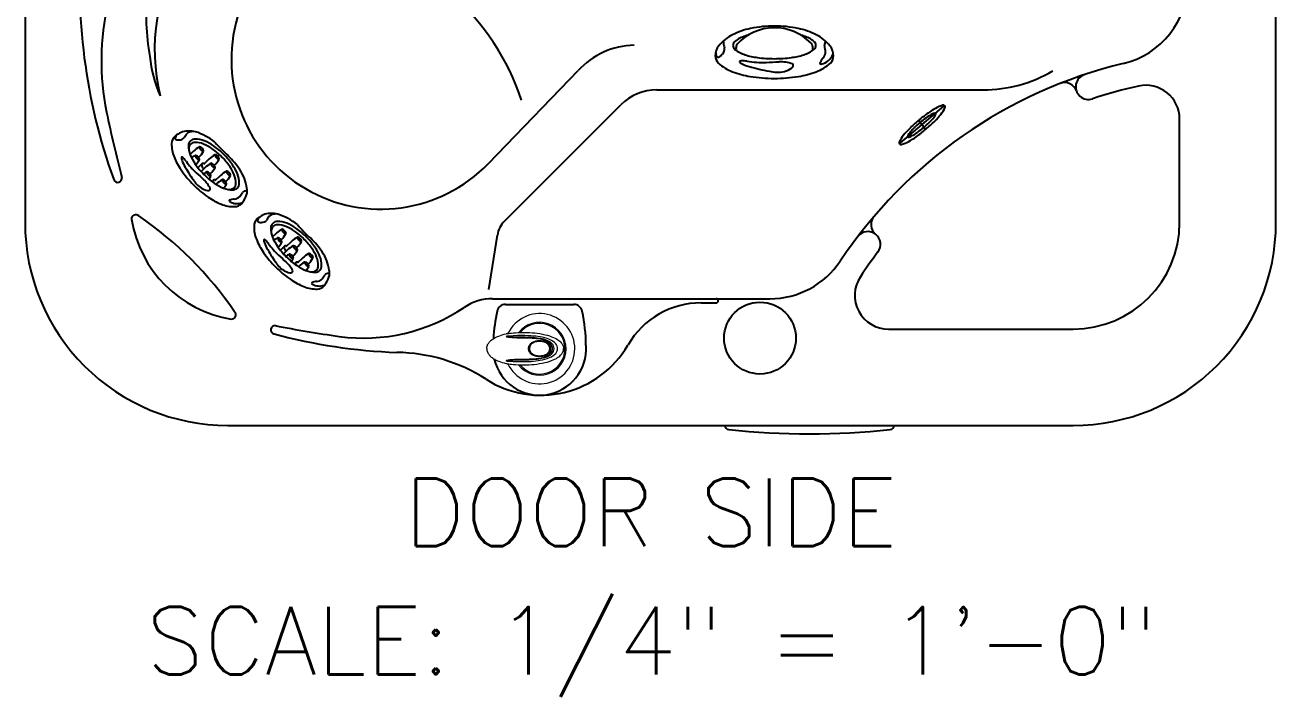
# Model space of a CAD drawing. Extents: x 649 to 723, y 631 to 778.
# Drawn here: x 649 to 723, y 631.4 to 671.2 of the extents above; entities that cross this region are included whole.
import ezdxf
from ezdxf.enums import TextEntityAlignment as Align

# ---------------------------------------------------------------- set-up
doc = ezdxf.new("R2010")
doc.units = 0
doc.header["$MEASUREMENT"] = 0
doc.layers.add('1', color=4, linetype='Continuous')
doc.layers.add('DIM', color=3, linetype='Continuous')
doc.styles.add('SIMPLEX', font='simplex')

# ---------------------------------------------------------------- blocks, each defined once
blk = doc.blocks.new('HSS-EQ')
at = {"layer": 'DIM'}
for p, q in [((-1.664, 0.346), (1.698, 0.346)), ((-0.001, 0.047), (-0.001, 0.652))]:
    blk.add_line(p, q, dxfattribs=at)
at = {"layer": 'DIM', "color": 2}
blk.add_lwpolyline([(-1.75, 0.339, 0.291146), (-1.691, 0.247, 0.061616), (-1.237, 0.099, 0.027833), (-0.722, 0.029, 0.020024), (0, 0, 0.020024), (0.722, 0.029, 0.027833), (1.237, 0.099, 0.061616), (1.691, 0.247, 0.291146), (1.75, 0.339, 0.291146), (1.691, 0.431, 0.061616), (1.237, 0.579, 0.027833), (0.722, 0.649, 0.020024), (0, 0.678, 0.020024), (-0.722, 0.649, 0.027833), (-1.237, 0.579, 0.061616), (-1.691, 0.431, 0.291146)], format="xyb", close=True, dxfattribs=at)
at = {"layer": 'DIM'}
blk.add_lwpolyline([(-1.103, 0.346, 0.304881), (-1.07, 0.298, 0.055007), (-0.787, 0.217, 0.024367), (-0.469, 0.179, 0.017459), (-0.023, 0.164, 0.017459), (0.422, 0.179, 0.024367), (0.74, 0.217, 0.055007), (1.024, 0.298, 0.304881), (1.056, 0.346, 0.304881), (1.024, 0.394, 0.055007), (0.74, 0.475, 0.024367), (0.422, 0.512, 0.017459), (-0.023, 0.528, 0.017459), (-0.469, 0.512, 0.024367), (-0.787, 0.475, 0.055007), (-1.07, 0.394, 0.304881)], format="xyb", close=True, dxfattribs=at)
blk = doc.blocks.new('GATLING')
at = {"layer": '1', "color": 2}
for p, q in [((1.211, 2.8), (1.382, 2.789)), ((1.211, -2.8), (1.322, -2.794))]:
    blk.add_line(p, q, dxfattribs=at)
at = {"layer": '1', "color": 3}
for p, q in [((1.401, 1.403), (1.124, 1.408)), ((1.193, 0.238), (0.877, 0.243)), ((1.235, 0.525), (0.901, 0.523)), ((1.723, 0.425), (1.268, 0.433)), ((1.034, -0.636), (0.914, -0.635)), ((1.515, -0.74), (1.06, -0.733)), ((0.986, -0.922), (0.964, -0.922))]:
    blk.add_line(p, q, dxfattribs=at)
at = {"layer": '1', "color": 2}
blk.add_lwpolyline([(1.211, 2.8, 0.193348), (0.814, 2.641, 0.100017), (0.355, 1.98, 0.057784), (0.101, 1.139, 0.044332), (0, 0, 0.044332), (0.101, -1.139, 0.057784), (0.355, -1.98, 0.100017), (0.814, -2.641, 0.193348), (1.211, -2.8, 0.193348)], format="xyb", dxfattribs=at)
blk.add_lwpolyline([(2.54, -0.002, 0.043581), (2.47, 0.797, 0.056954), (2.295, 1.387, 0.099412), (1.977, 1.851, 0.195606), (1.705, 1.962, 0.195606), (1.433, 1.851, 0.099412), (1.115, 1.387, 0.056954), (0.94, 0.797, 0.043581), (0.871, -0.002, 0.043581), (0.94, -0.801, 0.056954), (1.115, -1.391, 0.099412), (1.433, -1.855, 0.195606), (1.705, -1.966, 0.195606), (1.977, -1.855, 0.099412), (2.295, -1.391, 0.056954), (2.47, -0.801, 0.043581)], format="xyb", close=True, dxfattribs=at)
at = {"layer": '1', "color": 3}
for points in [[(2.352, -0.002, 0.043581), (2.288, 0.738, 0.056954), (2.126, 1.284, 0.099412), (1.832, 1.714, 0.195606), (1.579, 1.817, 0.195606), (1.327, 1.714, 0.022381), (1.246, 1.628, 0.056954)], [(1.235, 0.525, 0.196601), (1.189, 0.506, 0.099139), (1.135, 0.427, 0.056591), (1.105, 0.326, 0.027173), (1.095, 0.24, 0.043254)], [(1.334, 0.432, 0.093296), (1.282, 0.506, 0.196601), (1.235, 0.525, 0.196601)], [(1.129, -0.734, 0.069632), (1.108, -0.686, 0.107057), (1.071, -0.647, 0.149849), (1.034, -0.636, 0.149849), (0.998, -0.647, 0.107057), (0.961, -0.686, 0.075377), (0.939, -0.738, 0.023026), (0.934, -0.763, 0.062151)], [(1.246, -1.632, 0.022381), (1.327, -1.718, 0.195606), (1.579, -1.821, 0.195606), (1.832, -1.718, 0.099412), (2.126, -1.288, 0.056954), (2.288, -0.742, 0.043581), (2.352, -0.002, 0.043581)]]:
    blk.add_lwpolyline(points, format="xyb", dxfattribs=at)
for points in [[(1.294, 0.841, 0.196744), (1.313, 0.849, 0.0991), (1.335, 0.881, 0.056539), (1.347, 0.921, 0.043208), (1.353, 0.976, 0.043208), (1.349, 1.031, 0.056539), (1.337, 1.072, 0.0991), (1.316, 1.104, 0.196744), (1.297, 1.112, 0.196744), (1.279, 1.105, 0.0991), (1.257, 1.073, 0.056539), (1.244, 1.033, 0.043208), (1.239, 0.978, 0.043208), (1.243, 0.922, 0.056539), (1.254, 0.882, 0.0991), (1.276, 0.849, 0.196744)], [(1.824, 1.023, 0.196744), (1.843, 1.03, 0.0991), (1.865, 1.062, 0.056539), (1.877, 1.103, 0.043208), (1.883, 1.158, 0.043208), (1.878, 1.213, 0.056539), (1.867, 1.254, 0.0991), (1.846, 1.286, 0.196744), (1.827, 1.294, 0.196744), (1.809, 1.286, 0.0991), (1.786, 1.255, 0.056539), (1.774, 1.214, 0.043208), (1.768, 1.159, 0.043208), (1.773, 1.104, 0.056539), (1.784, 1.063, 0.0991), (1.805, 1.031, 0.196744)], [(1.616, -0.143, 0.196744), (1.635, -0.135, 0.0991), (1.657, -0.103, 0.056539), (1.669, -0.063, 0.043208), (1.675, -0.008, 0.043208), (1.671, 0.047, 0.056539), (1.659, 0.088, 0.0991), (1.638, 0.121, 0.196744), (1.619, 0.128, 0.196744), (1.601, 0.121, 0.0991), (1.579, 0.089, 0.056539), (1.566, 0.049, 0.043208), (1.561, -0.006, 0.043208), (1.565, -0.062, 0.056539), (1.576, -0.102, 0.0991), (1.598, -0.135, 0.196744)], [(2.146, 0.045, 0.196744), (2.164, 0.052, 0.0991), (2.187, 0.084, 0.056539), (2.199, 0.125, 0.043208), (2.205, 0.18, 0.043208), (2.2, 0.235, 0.056539), (2.189, 0.276, 0.0991), (2.168, 0.308, 0.196744), (2.149, 0.316, 0.196744), (2.13, 0.308, 0.0991), (2.108, 0.277, 0.056539), (2.096, 0.236, 0.043208), (2.09, 0.181, 0.043208), (2.095, 0.126, 0.056539), (2.106, 0.085, 0.0991), (2.127, 0.053, 0.196744)], [(1.089, -0.327, 0.196744), (1.108, -0.32, 0.0991), (1.13, -0.288, 0.056539), (1.142, -0.247, 0.043208), (1.148, -0.192, 0.043208), (1.144, -0.137, 0.056539), (1.132, -0.096, 0.0991), (1.111, -0.064, 0.196744), (1.093, -0.056, 0.196744), (1.074, -0.063, 0.0991), (1.052, -0.095, 0.056539), (1.039, -0.136, 0.043208), (1.034, -0.191, 0.043208), (1.038, -0.246, 0.056539), (1.049, -0.287, 0.0991), (1.071, -0.319, 0.196744)], [(1.41, -1.303, 0.196744), (1.428, -1.295, 0.0991), (1.451, -1.264, 0.056539), (1.463, -1.223, 0.043208), (1.468, -1.168, 0.043208), (1.464, -1.113, 0.056539), (1.453, -1.072, 0.0991), (1.432, -1.04, 0.196744), (1.413, -1.032, 0.196744), (1.394, -1.039, 0.0991), (1.372, -1.071, 0.056539), (1.36, -1.112, 0.043208), (1.354, -1.167, 0.043208), (1.358, -1.222, 0.056539), (1.37, -1.263, 0.0991), (1.391, -1.295, 0.196744)], [(1.938, -1.12, 0.196744), (1.957, -1.113, 0.0991), (1.979, -1.081, 0.056539), (1.991, -1.041, 0.043208), (1.997, -0.986, 0.043208), (1.993, -0.931, 0.056539), (1.981, -0.89, 0.0991), (1.96, -0.857, 0.196744), (1.941, -0.85, 0.196744), (1.923, -0.857, 0.0991), (1.901, -0.889, 0.056539), (1.888, -0.929, 0.043208), (1.883, -0.984, 0.043208), (1.887, -1.04, 0.056539), (1.898, -1.08, 0.0991), (1.92, -1.113, 0.196744)]]:
    blk.add_lwpolyline(points, format="xyb", close=True, dxfattribs=at)
for centre, radius, start, end in [((1.225, 2.66), 0.077, 120.89093, 197.27511), ((1.536, 2.797), 0.413, 202.73264, 235.29786), ((1.418, 2.303), 0.483, 92.09999, 118.73934), ((1.558, 2.728), 0.376, 226.25021, 274.18692), ((2.076, 0.773), 1.655, 98.49514, 107.24134), ((1.852, 1.953), 0.457, 40.55621, 92.63843), ((2.023, 0.77), 1.653, 150.30775, 165.10287), ((0.78, 1.478), 0.222, 133.30055, 150.1209), ((0.651, 1.614), 0.0347, 15.65361, 133.30055), ((-0.724, 1.513), 1.419, 350.94439, 0.74437), ((0.408, 1.546), 0.288, 357.22969, 15.65361), ((10.038, -1.537), 9.993, 164.13598, 169.79622), ((4.722, 0.588), 4.105, 170.15339, 182.72937), ((0.894, 2.153), 1.413, 271.47318, 286.51863), ((0.769, -0.893), 2.117, 75.56314, 82.49398), ((1.283, 0.842), 0.0452, 286.51863, 330.72398), ((1.286, 1.114), 0.0452, 28.23137, 75.56314), ((1.037, 0.98), 0.328, 330.72398, 28.23137), ((1.424, 2.335), 1.413, 268.37603, 286.51863), ((1.299, -0.711), 2.117, 75.56314, 87.24831), ((1.813, 1.024), 0.0452, 286.51863, 330.72398), ((1.816, 1.295), 0.0452, 28.23137, 75.56314), ((1.567, 1.162), 0.328, 330.72398, 28.23137), ((2.098, -0.197), 1.943, 167.21379, 177.12928), ((21.76, 1.052), 21.149, 181.78669, 183.45121), ((0.564, -2.061), 2.117, 75.56314, 81.67922), ((1.091, -1.877), 2.117, 75.56314, 87.24831), ((1.608, 0.13), 0.0452, 28.23137, 75.56314), ((1.359, -0.004), 0.328, 330.72398, 28.23137), ((1.746, 1.357), 1.413, 268.37603, 286.51863), ((1.621, -1.689), 2.117, 75.56314, 87.24831), ((2.135, 0.046), 0.0452, 286.51863, 330.72398), ((2.138, 0.317), 0.0452, 28.23137, 75.56314), ((1.889, 0.184), 0.328, 330.72398, 28.23137), ((1.376, -0.164), 1.22, 176.98153, 212.33932), ((-1.3, -0.251), 1.95, 341.94354, 0.87078), ((0.69, 0.985), 1.413, 278.11348, 286.51863), ((1.078, -0.326), 0.0452, 286.51863, 330.72398), ((1.081, -0.055), 0.0452, 28.23137, 75.56314), ((0.832, -0.188), 0.328, 330.72398, 28.23137), ((1.216, 1.169), 1.413, 268.37603, 286.51863), ((1.413, -2.855), 2.117, 75.56314, 87.24831), ((1.605, -0.142), 0.0452, 286.51863, 330.72398), ((0.464, -0.758), 0.132, 206.32798, 312.80037), ((0.885, -3.037), 2.117, 75.56314, 87.24831), ((1.01, 0.009), 1.413, 274.40643, 286.51863), ((1.399, -1.302), 0.0452, 286.51863, 330.72398), ((1.401, -1.03), 0.0452, 28.23137, 75.56314), ((1.153, -1.164), 0.328, 330.72398, 28.23137), ((1.538, 0.191), 1.413, 268.37603, 286.51863), ((1.927, -1.12), 0.0452, 286.51863, 330.72398), ((1.93, -0.848), 0.0452, 28.23137, 75.56314), ((1.681, -0.982), 0.328, 330.72398, 28.23137), ((0.91, -2.208), 0.09, 148.20129, 201.19122), ((0.858, -2.176), 0.0292, 65.85789, 148.20129), ((0.506, -2.961), 0.89, 47.24927, 65.85789), ((1.579, -2.06), 0.775, 193.4651, 246.50179), ((1.414, -1.969), 0.455, 228.05257, 274.80172), ((1.335, -2.659), 0.128, 239.86541, 281.11875), ((-1.889, 14.648), 17.395, 281.07556, 281.98071), ((1.724, -2.678), 0.31, 42.73391, 90.52608), ((1.873, -2.509), 0.0893, 340.77721, 27.68484)]:
    blk.add_arc(centre, radius, start, end, dxfattribs=at)
at = {"layer": '1', "color": 2}
for centre, radius, start, end in [((1.065, 1.149), 1.67, 65.48409, 79.07126), ((0.899, 1.241), 1.667, 32.68174, 58.97257), ((-1.246, 0.387), 3.958, 7.17159, 26.3033), ((11.006, 0.221), 8.351, 175.46797, 183.23083), ((-2.39, -0.341), 5.058, 349.03634, 1.04034), ((-0.2, -0.708), 2.839, 324.02263, 347.88776), ((0.74, -0.102), 2.753, 282.20166, 292.70587), ((1.458, -1.963), 0.762, 296.93678, 327.22792)]:
    blk.add_arc(centre, radius, start, end, dxfattribs=at)
blk = doc.blocks.new('DIVERTERVALVE')
at = {"layer": '1', "linetype": 'Continuous', "lineweight": 0}
for points in [[(-0.901, -1.895), (-0.903, -1.87), (-0.909, -1.821), (-0.918, -1.749), (-0.929, -1.657), (-0.94, -1.548), (-0.95, -1.42), (-0.959, -1.274), (-0.966, -1.109), (-0.968, -0.934), (-0.966, -0.763), (-0.959, -0.597), (-0.949, -0.441), (-0.936, -0.293), (-0.918, -0.142), (-0.894, 0.017), (-0.866, 0.174), (-0.833, 0.321), (-0.798, 0.457), (-0.758, 0.587), (-0.714, 0.71), (-0.67, 0.817), (-0.626, 0.911), (-0.581, 0.995), (-0.536, 1.068), (-0.491, 1.132), (-0.446, 1.188), (-0.402, 1.235), (-0.359, 1.275), (-0.317, 1.308), (-0.277, 1.335), (-0.24, 1.357), (-0.205, 1.373), (-0.172, 1.386), (-0.139, 1.396), (-0.107, 1.403), (-0.074, 1.408), (-0.041, 1.411), (-0.008, 1.412)], [(0.885, -1.895), (0.887, -1.87), (0.893, -1.821), (0.902, -1.749), (0.913, -1.657), (0.924, -1.548), (0.934, -1.422), (0.943, -1.279), (0.95, -1.119), (0.952, -0.949), (0.95, -0.781), (0.944, -0.618), (0.935, -0.463), (0.922, -0.316), (0.905, -0.166), (0.882, -0.006), (0.854, 0.151), (0.822, 0.3), (0.787, 0.439), (0.747, 0.572), (0.703, 0.699), (0.658, 0.809), (0.613, 0.906), (0.567, 0.992), (0.52, 1.067), (0.474, 1.133), (0.429, 1.189), (0.385, 1.236), (0.342, 1.276), (0.3, 1.309), (0.26, 1.336), (0.223, 1.357), (0.188, 1.373), (0.155, 1.386), (0.123, 1.396), (0.091, 1.403), (0.058, 1.408), (0.025, 1.411), (-0.008, 1.412)], [(-0.901, -1.895), (-0.901, -1.901), (-0.899, -1.911), (-0.896, -1.927), (-0.892, -1.947), (-0.887, -1.97)], [(-0.008, -3.126), (-0.012, -3.126), (-0.017, -3.126), (-0.023, -3.126), (-0.03, -3.125), (-0.037, -3.125), (-0.045, -3.125), (-0.054, -3.124), (-0.063, -3.123), (-0.073, -3.122), (-0.083, -3.121), (-0.094, -3.119), (-0.106, -3.117), (-0.119, -3.115), (-0.133, -3.112), (-0.148, -3.108), (-0.164, -3.103), (-0.182, -3.098), (-0.201, -3.091), (-0.221, -3.083), (-0.243, -3.074), (-0.266, -3.062), (-0.29, -3.049), (-0.317, -3.033), (-0.345, -3.014), (-0.374, -2.992), (-0.405, -2.966), (-0.437, -2.936), (-0.47, -2.901), (-0.504, -2.862), (-0.539, -2.817), (-0.575, -2.766), (-0.611, -2.71), (-0.647, -2.647), (-0.682, -2.578), (-0.718, -2.501), (-0.753, -2.416), (-0.788, -2.321), (-0.822, -2.215), (-0.855, -2.099), (-0.887, -1.97)], [(-0.008, -3.126), (-0.004, -3.126), (0.001, -3.126), (0.007, -3.126), (0.014, -3.125), (0.021, -3.125), (0.029, -3.125), (0.038, -3.124), (0.047, -3.123), (0.057, -3.122), (0.067, -3.121), (0.078, -3.119), (0.09, -3.117), (0.103, -3.115), (0.117, -3.112), (0.132, -3.108), (0.148, -3.103), (0.166, -3.098), (0.185, -3.091), (0.205, -3.083), (0.227, -3.073), (0.25, -3.062), (0.275, -3.048), (0.302, -3.032), (0.33, -3.013), (0.359, -2.991), (0.39, -2.965), (0.422, -2.934), (0.456, -2.899), (0.49, -2.859), (0.526, -2.814), (0.561, -2.763), (0.597, -2.706), (0.634, -2.642), (0.67, -2.571), (0.706, -2.492), (0.741, -2.405), (0.776, -2.31), (0.809, -2.206), (0.841, -2.093), (0.871, -1.971)], [(0.871, -1.97), (0.876, -1.947), (0.88, -1.927), (0.883, -1.911), (0.885, -1.901), (0.885, -1.895)]]:
    blk.add_lwpolyline(points, dxfattribs=at)
at = {"layer": '1', "color": 3, "lineweight": 0}
for points in [[(-0.008, 1.059), (-0.075, 1.054), (-0.149, 1.037), (-0.223, 1.003), (-0.294, 0.953), (-0.361, 0.887), (-0.425, 0.805), (-0.486, 0.706), (-0.544, 0.588), (-0.597, 0.449), (-0.643, 0.299), (-0.676, 0.159), (-0.701, 0.03), (-0.72, -0.098), (-0.736, -0.229), (-0.75, -0.369), (-0.762, -0.523), (-0.77, -0.692), (-0.776, -0.878), (-0.778, -1.083), (-0.775, -1.31), (-0.767, -1.563), (-0.749, -1.846)], [(-0.008, 0.857), (-0.093, 0.849), (-0.172, 0.825), (-0.246, 0.784), (-0.319, 0.722), (-0.388, 0.637), (-0.452, 0.528), (-0.51, 0.395), (-0.559, 0.24), (-0.6, 0.061), (-0.633, -0.142), (-0.658, -0.369), (-0.674, -0.623), (-0.679, -0.862), (-0.679, -1.073), (-0.679, -1.261), (-0.681, -1.43), (-0.685, -1.582), (-0.692, -1.719), (-0.702, -1.842), (-0.715, -1.951)], [(-0.712, -1.957), (-0.694, -1.869), (-0.68, -1.762), (-0.669, -1.638), (-0.661, -1.498), (-0.656, -1.341), (-0.652, -1.168), (-0.649, -0.977), (-0.646, -0.778), (-0.64, -0.603), (-0.632, -0.447), (-0.623, -0.309), (-0.611, -0.186), (-0.597, -0.075), (-0.581, 0.026), (-0.563, 0.116), (-0.543, 0.198), (-0.521, 0.271), (-0.497, 0.336), (-0.473, 0.393), (-0.447, 0.444), (-0.42, 0.489), (-0.394, 0.528), (-0.368, 0.562), (-0.342, 0.59), (-0.317, 0.615), (-0.293, 0.636), (-0.27, 0.654), (-0.247, 0.67), (-0.227, 0.682), (-0.207, 0.693), (-0.189, 0.702), (-0.172, 0.71), (-0.156, 0.716), (-0.141, 0.722), (-0.127, 0.726), (-0.114, 0.73), (-0.102, 0.733), (-0.091, 0.736), (-0.081, 0.738), (-0.072, 0.74), (-0.063, 0.741), (-0.054, 0.743), (-0.047, 0.744), (-0.04, 0.745), (-0.033, 0.745), (-0.027, 0.746), (-0.022, 0.746), (-0.017, 0.746), (-0.012, 0.746), (-0.008, 0.746)], [(0.733, -1.846), (0.751, -1.556), (0.76, -1.298), (0.762, -1.069), (0.76, -0.863), (0.754, -0.677), (0.745, -0.51), (0.733, -0.358), (0.719, -0.22), (0.703, -0.09), (0.683, 0.037), (0.659, 0.166), (0.625, 0.305), (0.58, 0.452), (0.527, 0.59), (0.469, 0.707), (0.408, 0.806), (0.344, 0.888), (0.278, 0.953), (0.206, 1.003), (0.132, 1.037), (0.059, 1.054), (-0.008, 1.059)], [(0.699, -1.951), (0.686, -1.84), (0.676, -1.716), (0.668, -1.577), (0.664, -1.423), (0.663, -1.255), (0.664, -1.069), (0.663, -0.865), (0.658, -0.64), (0.644, -0.394), (0.619, -0.155), (0.586, 0.052), (0.545, 0.233), (0.496, 0.39), (0.438, 0.524), (0.374, 0.634), (0.304, 0.721), (0.231, 0.783), (0.156, 0.824), (0.077, 0.849), (-0.008, 0.857)], [(-0.008, 0.746), (-0.004, 0.746), (0.001, 0.746), (0.006, 0.746), (0.011, 0.746), (0.018, 0.745), (0.024, 0.745), (0.031, 0.744), (0.039, 0.743), (0.047, 0.741), (0.056, 0.74), (0.066, 0.738), (0.076, 0.736), (0.087, 0.733), (0.099, 0.73), (0.112, 0.726), (0.126, 0.721), (0.141, 0.716), (0.157, 0.709), (0.175, 0.701), (0.193, 0.692), (0.213, 0.681), (0.234, 0.668), (0.256, 0.653), (0.28, 0.634), (0.304, 0.612), (0.329, 0.587), (0.355, 0.557), (0.382, 0.522), (0.408, 0.482), (0.435, 0.437), (0.461, 0.384), (0.486, 0.325), (0.509, 0.259), (0.531, 0.184), (0.551, 0.1), (0.568, 0.008), (0.584, -0.095), (0.597, -0.207), (0.608, -0.33), (0.618, -0.465), (0.624, -0.614), (0.629, -0.776), (0.633, -0.955), (0.636, -1.149), (0.639, -1.333), (0.645, -1.494), (0.653, -1.636), (0.664, -1.761), (0.678, -1.868), (0.696, -1.957)], [(-0.008, -0.654), (-0.021, -0.654), (-0.036, -0.654), (-0.051, -0.652), (-0.068, -0.65), (-0.087, -0.647), (-0.108, -0.643), (-0.13, -0.637), (-0.155, -0.629), (-0.181, -0.618), (-0.209, -0.604), (-0.239, -0.586), (-0.27, -0.563), (-0.302, -0.535), (-0.333, -0.501), (-0.363, -0.462), (-0.391, -0.417), (-0.415, -0.369), (-0.435, -0.319), (-0.45, -0.271), (-0.462, -0.225), (-0.47, -0.181), (-0.476, -0.141), (-0.48, -0.105), (-0.482, -0.074), (-0.483, -0.045), (-0.484, -0.019), (-0.484, 0.007), (-0.483, 0.033), (-0.482, 0.06), (-0.48, 0.09), (-0.477, 0.123), (-0.472, 0.162), (-0.464, 0.204), (-0.454, 0.247), (-0.442, 0.29), (-0.427, 0.331), (-0.411, 0.37), (-0.394, 0.405), (-0.376, 0.437), (-0.358, 0.464), (-0.339, 0.489), (-0.321, 0.51), (-0.304, 0.529), (-0.287, 0.545), (-0.27, 0.559), (-0.256, 0.571), (-0.242, 0.581), (-0.228, 0.589), (-0.215, 0.597), (-0.202, 0.605), (-0.187, 0.612), (-0.171, 0.62), (-0.152, 0.627), (-0.129, 0.634), (-0.104, 0.641), (-0.075, 0.647), (-0.042, 0.65), (-0.008, 0.652)], [(-0.008, 0.597), (-0.026, 0.596), (-0.046, 0.595), (-0.068, 0.592), (-0.093, 0.587), (-0.118, 0.581), (-0.14, 0.573), (-0.159, 0.565), (-0.175, 0.557), (-0.191, 0.549), (-0.206, 0.54), (-0.222, 0.528), (-0.24, 0.515), (-0.257, 0.5), (-0.273, 0.485), (-0.287, 0.469), (-0.3, 0.454), (-0.312, 0.438), (-0.324, 0.421), (-0.336, 0.402), (-0.348, 0.38), (-0.361, 0.356), (-0.372, 0.33), (-0.384, 0.301), (-0.395, 0.269), (-0.405, 0.233), (-0.414, 0.192), (-0.422, 0.146), (-0.428, 0.095), (-0.431, 0.039), (-0.431, -0.024), (-0.427, -0.095), (-0.417, -0.172), (-0.401, -0.243), (-0.382, -0.303), (-0.36, -0.355), (-0.335, -0.4), (-0.31, -0.439), (-0.284, -0.471), (-0.258, -0.498), (-0.231, -0.521), (-0.205, -0.539), (-0.181, -0.554), (-0.158, -0.565), (-0.137, -0.574), (-0.118, -0.581), (-0.099, -0.586), (-0.083, -0.59), (-0.067, -0.592), (-0.053, -0.594), (-0.04, -0.596), (-0.029, -0.596), (-0.018, -0.597), (-0.008, -0.597)], [(-0.008, 0.652), (0.026, 0.65), (0.059, 0.647), (0.088, 0.641), (0.113, 0.634), (0.136, 0.627), (0.155, 0.62), (0.171, 0.612), (0.186, 0.605), (0.199, 0.597), (0.213, 0.589), (0.226, 0.581), (0.24, 0.571), (0.255, 0.559), (0.271, 0.545), (0.288, 0.529), (0.305, 0.51), (0.323, 0.489), (0.341, 0.465), (0.359, 0.438), (0.377, 0.408), (0.394, 0.374), (0.409, 0.336), (0.424, 0.296), (0.436, 0.254), (0.446, 0.212), (0.454, 0.169), (0.46, 0.13), (0.464, 0.095), (0.466, 0.065), (0.467, 0.037), (0.468, 0.012), (0.468, -0.014), (0.468, -0.04), (0.466, -0.069), (0.464, -0.1), (0.461, -0.135), (0.455, -0.174), (0.447, -0.217), (0.436, -0.263), (0.422, -0.311), (0.403, -0.36), (0.38, -0.409), (0.352, -0.455), (0.322, -0.495), (0.291, -0.531), (0.257, -0.561), (0.225, -0.585), (0.195, -0.603), (0.166, -0.618), (0.139, -0.629), (0.115, -0.637), (0.092, -0.643), (0.071, -0.647), (0.052, -0.65), (0.035, -0.652), (0.02, -0.654), (0.005, -0.654), (-0.008, -0.654)], [(-0.008, -0.597), (0.002, -0.597), (0.013, -0.596), (0.024, -0.596), (0.037, -0.594), (0.051, -0.592), (0.066, -0.59), (0.083, -0.586), (0.101, -0.581), (0.12, -0.575), (0.141, -0.566), (0.163, -0.555), (0.186, -0.542), (0.211, -0.524), (0.237, -0.503), (0.262, -0.477), (0.288, -0.447), (0.313, -0.411), (0.337, -0.369), (0.359, -0.32), (0.378, -0.265), (0.395, -0.202), (0.407, -0.129), (0.414, -0.056), (0.415, 0.012), (0.413, 0.073), (0.408, 0.13), (0.4, 0.18), (0.391, 0.225), (0.38, 0.264), (0.369, 0.298), (0.357, 0.328), (0.346, 0.354), (0.333, 0.378), (0.321, 0.401), (0.309, 0.42), (0.297, 0.437), (0.285, 0.453), (0.272, 0.468), (0.258, 0.484), (0.242, 0.499), (0.224, 0.515), (0.205, 0.529), (0.189, 0.54), (0.174, 0.55), (0.158, 0.558), (0.142, 0.566), (0.123, 0.573), (0.101, 0.581), (0.077, 0.587), (0.052, 0.592), (0.03, 0.595), (0.01, 0.596), (-0.008, 0.597)], [(-0.749, -1.846), (-0.748, -1.86), (-0.747, -1.873), (-0.745, -1.886), (-0.744, -1.897), (-0.742, -1.907), (-0.741, -1.917), (-0.74, -1.925), (-0.738, -1.933), (-0.737, -1.94), (-0.735, -1.946), (-0.733, -1.952), (-0.732, -1.958), (-0.73, -1.963), (-0.728, -1.967), (-0.726, -1.971), (-0.723, -1.974), (-0.721, -1.974), (-0.718, -1.973), (-0.716, -1.97), (-0.714, -1.966), (-0.713, -1.962), (-0.712, -1.957)], [(-0.715, -1.951), (-0.715, -1.953), (-0.714, -1.955), (-0.712, -1.957)], [(0.696, -1.957), (0.697, -1.962), (0.699, -1.967), (0.7, -1.97), (0.702, -1.973), (0.705, -1.974), (0.708, -1.973), (0.71, -1.97), (0.712, -1.966), (0.714, -1.962), (0.716, -1.957), (0.718, -1.951), (0.719, -1.946), (0.721, -1.939), (0.722, -1.932), (0.724, -1.924), (0.725, -1.916), (0.727, -1.906), (0.728, -1.896), (0.729, -1.885), (0.731, -1.873), (0.732, -1.86), (0.733, -1.846)], [(0.699, -1.951), (0.699, -1.953), (0.698, -1.955), (0.696, -1.957)]]:
    blk.add_lwpolyline(points, dxfattribs=at)
at = {"layer": '1', "linetype": 'Continuous', "lineweight": 0}
blk.add_arc((0, 0), 2.08, 295.22591, 244.2689, dxfattribs=at)
at = {"layer": '1', "color": 3, "lineweight": 0}
for radius, start, end in [(1.565, 307.11416, 232.12424), (1.497, 309.29728, 229.88446)]:
    blk.add_arc((0, 0), radius, start, end, dxfattribs=at)
blk = doc.blocks.new('LIGHT_1')
at = {"layer": '1', "color": 2}
for points in [[(3.5, 1.333, 0.173718), (3.286, 1.932, 0.10438), (2.475, 2.58, 0.065343), (1.415, 2.951, 0.051489), (0, 3.097, 0.051489), (-1.415, 2.951, 0.065343), (-2.475, 2.58, 0.10438), (-3.286, 1.932, 0.173718), (-3.5, 1.333, 0.173718)], [(-1.554, 2.559, 0.011086), (-1.733, 2.506, 0.087202), (-2.335, 2.19, 0.2324), (-2.453, 1.951, 0.2324)], [(-2.453, 1.951, 0.2324), (-2.335, 1.712, 0.087202), (-1.733, 1.396, 0.04448), (-1.004, 1.233, 0.032932), (0.003, 1.166, 0.032932), (1.009, 1.233, 0.04448), (1.739, 1.396, 0.087202), (2.34, 1.712, 0.2324), (2.458, 1.951, 0.2324), (2.34, 2.19, 0.087202), (1.739, 2.506, 0.009351), (1.588, 2.551, 0.032932)], [(-3.5, 1.333, 0.209822), (-3.314, 0.909, 0.095183), (-2.475, 0.39, 0.051908), (-1.429, 0.112, 0.03914), (0, 0, 0.03914), (1.429, 0.112, 0.051908), (2.475, 0.39, 0.095183), (3.314, 0.909, 0.209822), (3.5, 1.333, 0.060021)]]:
    blk.add_lwpolyline(points, format="xyb", dxfattribs=at)
at = {"layer": '1', "color": 3}
for points in [[(-2.207, 2.026, 0.13592), (-2.271, 1.794, 0.082714), (-2.247, 1.648, 0.082714)], [(2.252, 1.648, 0.082714), (2.276, 1.794, 0.189957), (2.155, 2.102)]]:
    blk.add_lwpolyline(points, format="xyb", dxfattribs=at)
at = {"layer": '1'}
blk.add_arc((0.01, -0.023), 3.019, 44.7391, 137.25244, dxfattribs=at)
at = {"layer": '1', "color": 3}
for centre, radius, start, end in [((-2.441, 2.135), 0.572, 171.46513, 182.63843), ((-2.879, 1.592), 0.603, 185.89392, 208.73934), ((-3.411, 1.767), 0.47, 316.25021, 4.18692), ((-0.966, 2.415), 2.069, 188.49514, 197.24134), ((2.461, 1.588), 0.569, 318.05257, 4.80172), ((3.347, 1.975), 0.387, 144.75938, 180.52608), ((-18.31, -2.542), 21.743, 11.07556, 11.98071), ((3.324, 1.488), 0.16, 329.86541, 11.11875), ((-3.325, 1.351), 0.0962, 210.89093, 287.27511), ((-3.497, 1.739), 0.517, 292.73264, 325.29786), ((-2.017, 0.983), 0.0434, 105.65361, 223.30055), ((-1.847, 1.143), 0.277, 223.30055, 240.1209), ((-1.932, 0.678), 0.36, 87.22969, 105.65361), ((-0.962, 2.698), 2.066, 240.30775, 255.10287), ((-1.892, -0.736), 1.773, 80.94439, 90.74437), ((-0.735, 6.071), 5.131, 260.15339, 272.72937), ((-1.315, 27.369), 26.436, 271.78669, 273.45121), ((0.314, -1.456), 2.437, 71.94354, 90.87078), ((0.947, 0.749), 0.166, 296.32798, 42.80037), ((2.72, 0.892), 0.0365, 155.85789, 238.20129), ((3.701, 0.452), 1.112, 137.24927, 155.85789), ((2.76, 0.957), 0.112, 238.20129, 291.19122), ((2.575, 1.793), 0.968, 283.4651, 336.50179), ((1.922, 12.717), 12.491, 254.13598, 259.79622), ((0.246, 2.791), 2.428, 257.21379, 267.12928), ((0.205, 1.889), 1.526, 266.98153, 302.33932)]:
    blk.add_arc(centre, radius, start, end, dxfattribs=at)
blk = doc.blocks.new('2004PRODIGY')
at = {"layer": '1', "color": 2}
for p, q in [((27.411, 15.499), (32.717, 20.993)), ((68.3, 12), (68.3, 18.125)), ((51.084, 5.7), (62, 5.7))]:
    blk.add_line(p, q, dxfattribs=at)
at = {"layer": '1', "color": 3}
for p, q in [((37.366, 19.855), (56.675, 19.855)), ((28.363, 12.088), (35.244, 18.975)), ((27.441, 8.05), (27.942, 11.259)), ((27.656, 7.5), (40.881, 7.5)), ((40.881, 7.5), (44.068, 7.5)), ((28.414, 7.159), (32.467, 7.159)), ((39.99, 7.25), (40.881, 7.25)), ((35.662, 4.754), (35.671, 4.768))]:
    blk.add_line(p, q, dxfattribs=at)
at = {"layer": '1'}
blk.add_lwpolyline([(74, 75, 0.414214), (62, 87), (12, 87, 0.414214), (0, 75), (0, 12, 0.414214), (12, 0), (62, 0, 0.414214), (74, 12)], format="xyb", close=True, dxfattribs=at)
at = {"layer": '1', "color": 3}
blk.add_circle((43.477, 5.168), 2.125, dxfattribs=at)
for centre, radius, start, end in [((37.138, 26.065), 33.906, 174.7348, 199.86121), ((19.081, 22.255), 11.418, 147.59962, 193.98345), ((15.8, 14.753), 14.298, 18.32714, 78.66039), ((63.8, 26.272), 5, 283.50292, 0), ((19.515, 21.57), 15, 166.87247, 191.65408), ((71.496, -5.777), 27.96, 103.50292, 146.32286), ((56.675, 27.987), 8.133, 270, 300.41887), ((37.366, 16.855), 3, 90, 135.02593), ((77.166, 33.461), 73.865, 191.65408, 194.73157), ((5.484, 14.63), 0.25, 199.82829, 10.99661), ((6.543, 12.221), 0.25, 44.04035, 185.60316), ((13.351, 13.351), 7.151, 189.28664, 260.71336), ((-5.258, -5.258), 21.335, 34.16335, 55.83665), ((29.424, 11.027), 1.5, 135.02593, 171.13035), ((44.068, 12.5), 5, 270, 326.32286), ((27.656, 4.5), 3, 90, 123.98597), ((40.881, 7.375), 0.125, 270, 90), ((12.221, 6.543), 0.25, 264.39684, 45.95965), ((20.028, 15.814), 10.645, 262.23254, 303.98597), ((37.446, 4.667), 9.749, 167.61892, 177.25287), ((28.414, 6.659), 0.5, 90, 168.73193), ((32.467, 6.659), 0.5, 11.26807, 90), ((23.435, 4.667), 9.749, 0.32989, 12.38108), ((39.99, 2.25), 5, 90, 149.76564), ((14.786, 5.661), 0.25, 85.44194, 256.61027), ((23.231, 37.039), 32.744, 254.94969, 267.84854), ((28.285, 73.74), 69.157, 258.76049, 261.94102), ((30.5, 7.762), 5.975, 237.30439, 329.76564), ((30.441, 4.537), 2.75, 192.84922, 3.86763), ((21.871, -5.681), 10, 57.30439, 89.2531)]:
    blk.add_arc(centre, radius, start, end, dxfattribs=at)
at = {"layer": '1', "color": 2}
for centre, radius, start, end in [((19.787, 24.239), 12.626, 173.40461, 190.97637), ((21.05, 21.642), 8.843, 163.36332, 315.99261), ((36.134, 17.859), 4.637, 91.22931, 137.46878), ((14.509, 22.441), 7.144, 184.86778, 204.34546), ((62.904, 20.041), 0.75, 108.40705, 288.42068), ((61.5, 19.542), 0.74, 19.58151, 111.54374), ((71.496, -5.777), 26.46, 102.26468, 108.40666), ((66.3, 18.125), 2, 0, 102.26468), ((50.793, 11.884), 0.747, 139.53414, 231.21317), ((62, 12), 6.3, 270, 0), ((49.855, 10.717), 0.75, 322.68727, 141.51728), ((71.496, -5.777), 26.46, 142.68727, 146.56641), ((51.084, 7.7), 2, 146.56641, 270), ((41.655, 0), 0.25, 180, 263.97442), ((51.155, 0), 0.25, 276.02558, 0), ((46.405, 45), 45.5, 263.97442, 276.02558)]:
    blk.add_arc(centre, radius, start, end, dxfattribs=at)
at = {"layer": '1', "color": 3}
for name, p, rotation in [('HSS-EQ', (53.286, 17.521), 40.132292257579), ('DIVERTERVALVE', (30.441, 4.537), 270)]:
    blk.add_blockref(name, p, dxfattribs=dict(at, rotation=rotation))
at = {"layer": '1', "rotation": 45}
for p in [(9.964, 14.237), (14.838, 9.363)]:
    blk.add_blockref('GATLING', p, dxfattribs=at)
at = {"layer": 'DIM'}
blk.add_blockref('LIGHT_1', (44.327, 20.533), dxfattribs=at)

msp = doc.modelspace()

# ---------------------------------------------------------------- block references
at = {"layer": '1'}
msp.add_blockref('2004PRODIGY', (649.013, 647.46), dxfattribs=at)

# ---------------------------------------------------------------- texts
at = {"layer": 'DIM', "style": 'SIMPLEX'}
for s, p in [('DOOR SIDE', (686.013, 640.321)), ('SCALE: 1/4" = 1\'-0"', (686.085, 632.728))]:
    msp.add_text(s, height=4, dxfattribs=at).set_placement(p, align=Align.CENTER)

doc.saveas('drawing.dxf')
